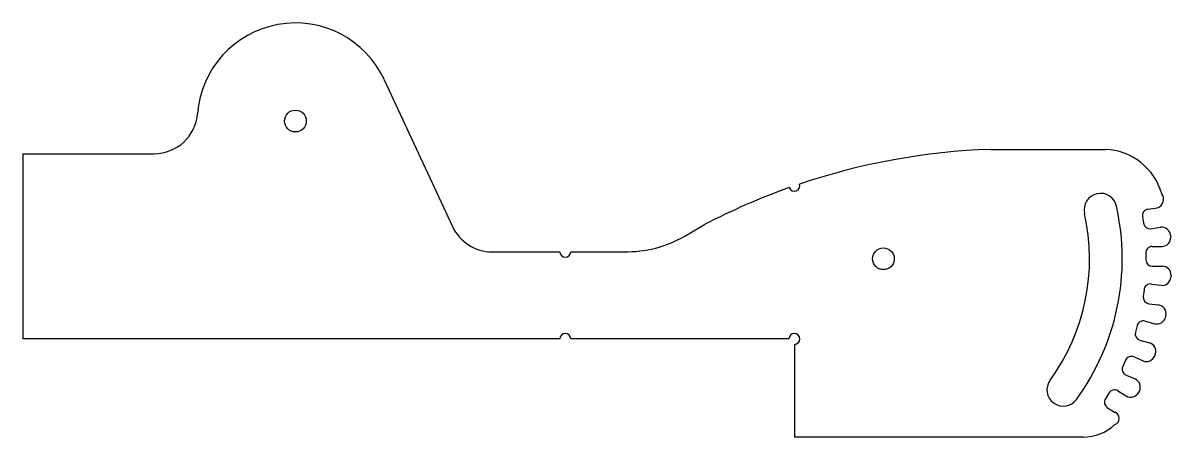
# Model space of a CAD drawing. Extents: x 6 to 532, y 4 to 194.
import ezdxf

# ---------------------------------------------------------------- set-up
doc = ezdxf.new("R2010")
doc.units = 0
doc.layers.get('0').update_dxf_attribs({"linetype": 'CONTINUOUS'})

msp = doc.modelspace()

# ---------------------------------------------------------------- linework, layer by layer
for p, q in [((171.35, 167.88), (202.63, 100.51)), ((5.54, 133.93), (5.54, 48.93)), ((5.54, 133.93), (65.73, 133.93)), ((449.45, 135.93), (502.07, 135.93)), ((521.73, 108.47), (526.19, 109.14)), ((309.17, 96.04), (318.29, 101.43)), ((519.21, 105.05), (519.68, 102)), ((523.09, 99.49), (527.53, 100.16)), ((532.11, 96.53), (532.17, 95.7)), ((523.72, 91.36), (528.22, 91.4)), ((220.77, 88.93), (251.86, 88.93)), ((256.86, 88.93), (281.38, 88.93)), ((520.74, 88.32), (520.78, 85.24)), ((523.81, 82.27), (528.3, 82.32)), ((523.3, 74.14), (527.76, 73.55)), ((532.33, 78.08), (532.28, 77.25)), ((519.93, 71.54), (519.54, 68.48)), ((522.13, 65.12), (526.58, 64.54)), ((529.98, 59.79), (529.81, 58.98)), ((516.79, 55.04), (515.98, 52.06)), ((520.49, 57.14), (524.83, 55.93)), ((251.86, 48.93), (5.54, 48.93)), ((357, 48.93), (256.86, 48.93)), ((518.07, 48.38), (522.4, 47.18)), ((359.5, 46.43), (359.5, 3.93)), ((511.39, 39.13), (510.17, 36.29)), ((515.34, 40.69), (519.47, 38.9)), ((525.11, 42), (524.83, 41.22)), ((511.73, 32.36), (515.85, 30.57)), ((503.82, 24.13), (502.22, 21.49)), ((507.96, 25.13), (511.79, 22.78)), ((517.81, 25.06), (517.42, 24.33)), ((503.22, 17.37), (506.67, 15.26)), ((491.98, 3.93), (359.5, 3.93))]:
    msp.add_line(p, q)
for centre in [(130.54, 148.93), (400.35, 85.73)]:
    msp.add_circle(centre, 5)
for centre, radius, start, end in [((130.54, 148.93), 45, 24.9033, 175.5883), ((65.73, 153.93), 20, 270, 355.5883), ((459.95, -170.56), 306.67, 91.9624, 108.6543), ((501.14, 107.95), 27.99, 15.8249, 88.1018), ((459.95, -170.56), 306.67, 109.5885, 117.512), ((359.5, 119.19), 2.5, 199.3549, 18.8878), ((499.95, 108.22), 7.5, 12.7231, 192.7231), ((524.62, 113.1), 4.26, 291.6444, 35.7531), ((400.35, 85.73), 94.6, 323.937, 12.7231), ((400.35, 85.73), 109.6, 323.937, 12.7231), ((522.18, 105.51), 3, 98.4718, 188.7075), ((220.77, 108.93), 20, 204.9033, 270), ((522.64, 102.46), 3, 188.7075, 278.5471), ((528.12, 96.2), 4, 4.6854, 98.5471), ((282.21, 143.55), 54.63, 269.1279, 299.5676), ((528.18, 95.4), 4, 270.4718, 4.3253), ((523.74, 88.36), 3, 90.4718, 180.7075), ((254.36, 88.93), 2.5, 180, 0), ((523.78, 85.27), 3, 180.7075, 270.5471), ((528.33, 78.32), 4, 356.6854, 90.5471), ((522.91, 71.16), 3, 82.4718, 172.7075), ((528.28, 77.51), 4, 262.4718, 356.3253), ((522.52, 68.1), 3, 172.7075, 262.5471), ((526.06, 60.58), 4, 348.6854, 82.5471), ((525.9, 59.79), 4, 254.4718, 348.3253), ((519.69, 54.25), 3, 74.4718, 164.7075), ((254.36, 48.93), 2.5, 0, 180), ((359.5, 48.93), 2.5, 270, 180), ((518.87, 51.27), 3, 164.7075, 254.5471), ((521.33, 43.33), 4, 340.6854, 74.5471), ((514.15, 37.94), 3, 66.4718, 156.7075), ((521.06, 42.57), 4, 246.4718, 340.3253), ((512.92, 35.11), 3, 156.7075, 246.5471), ((482.89, 25.62), 7.5, 143.937, 323.937), ((514.25, 26.9), 4, 332.6854, 66.5471), ((504.78, 19.93), 3, 148.7075, 238.5471), ((506.39, 22.57), 3, 58.4718, 148.7075), ((513.88, 26.19), 4, 238.4718, 332.3253), ((505.56, 12.47), 3.01, 290.4888, 68.397), ((491.96, 25.55), 21.62, 270.0377, 312.65)]:
    msp.add_arc(centre, radius, start, end)

doc.saveas('drawing.dxf')
